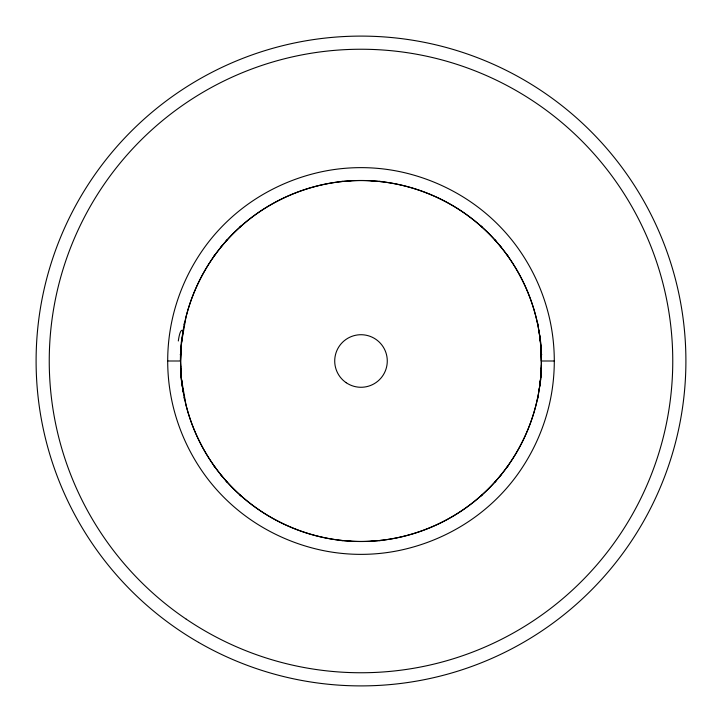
<?xml version="1.0" encoding="UTF-8"?>
<svg xmlns="http://www.w3.org/2000/svg" width="722" height="722" viewBox="0 0 722 722"><rect width="100%" height="100%" fill="white"/><g stroke="black" fill="none" stroke-linecap="round" stroke-linejoin="round"><path stroke-width="1.08" d="M540.408 341.623L541.428 364.186M180.554 363.13L181.087 346.993L183.126 330.595M541.428 364.087L541.365 366.65M167.703 361C167.675 345.188 169.67 329.403 173.497 314.07A196.853 196.853 0 0 1 200.283 253.575C215.986 229.822 237.168 209.813 261.635 195.274A198.785 198.785 0 0 1 314.106 173.533C344.728 165.672 377.272 165.672 407.894 173.524A198.785 198.785 0 0 1 460.365 195.283C484.841 209.804 506.005 229.831 521.717 253.566A196.853 196.853 0 0 1 548.494 314.07C556.229 344.719 556.22 377.272 548.503 407.93A196.853 196.853 0 0 1 521.717 468.425C506.014 492.178 484.832 512.187 460.365 526.726A198.785 198.785 0 0 1 407.894 548.467C377.272 556.328 344.728 556.328 314.106 548.476A198.785 198.785 0 0 1 261.635 526.717C237.159 512.196 215.995 492.169 200.283 468.434A196.853 196.853 0 0 1 173.506 407.93C169.67 392.597 167.685 376.812 167.703 361L180.545 361L181.375 378.671L185.96 404.816A183.767 183.767 0 0 0 210.968 461.295C225.625 483.46 245.39 502.142 268.232 515.716A185.572 185.572 0 0 0 317.22 536.013C345.811 543.35 376.189 543.35 404.78 536.013A185.572 185.572 0 0 0 453.768 515.707C476.61 502.151 496.366 483.451 511.041 461.295A183.767 183.767 0 0 0 536.04 404.816C543.26 376.198 543.251 345.802 536.04 317.184A183.767 183.767 0 0 0 511.032 260.705C496.375 238.54 476.61 219.858 453.768 206.284A185.572 185.572 0 0 0 404.78 185.987C376.189 178.65 345.811 178.65 317.22 185.987A185.572 185.572 0 0 0 268.232 206.293C245.39 219.849 225.634 238.549 210.959 260.705A183.767 183.767 0 0 0 185.96 317.184L181.375 343.329L180.545 361M541.383 365.928L541.401 365.314M541.184 370.864L541.365 366.541M541.329 367.751L541.347 367.146M541.31 368.202L541.274 368.969M541.121 371.983L541.193 370.729M541.157 371.307L541.04 373.283M541.094 372.453L540.995 373.843M540.977 374.131L540.516 379.357M540.958 374.393L540.823 376.027M540.76 376.821L540.661 377.859M540.588 378.617L540.291 381.496M540.39 380.566L540.444 380.088M540.318 381.243L540.182 382.38M540.209 382.137L540.083 383.238M540.002 383.833L539.921 384.456M539.948 384.23L539.866 384.853M539.848 385.016L539.722 385.963M539.794 385.386L539.668 386.315M539.46 387.723L539.388 388.219M539.379 388.301L539.307 388.77M539.253 389.086L539.108 390.006M183.198 330.198L183.045 331.055M541.455 361L554.297 361M183.226 391.983L183.153 391.541M183.217 391.956L183.099 391.234M538.802 330.162L538.91 330.838M538.955 331.055L539.65 335.559M183.135 391.432L182.982 390.557M182.955 390.376L182.747 389.086M182.738 389.032L182.612 388.219M182.621 388.301L182.522 387.633M539.424 333.988L539.569 335.008M182.44 387.109L182.305 386.117M539.65 335.559L539.731 336.136M182.332 386.315L182.179 385.232M539.722 336.073L540.074 338.69M539.803 336.623L540.489 342.408M182.206 385.386L181.971 383.653M181.998 383.833L181.736 381.694M181.818 382.38L181.637 380.783M540.182 339.656L540.345 341.001M181.709 381.496L181.484 379.357M181.61 380.566L181.339 377.859M181.457 379.113L181.041 374.393M540.57 343.14L541.184 351.181M181.312 377.597L181.177 376.027M181.15 375.756L180.942 373.012M181.005 373.843L180.87 371.875M180.726 368.951L180.879 371.983M180.816 370.864L180.78 370.115M180.762 369.727L180.572 364.087M541.238 352.183L541.319 354.123A6.426 1.426 -2.2 0 0 541.789 354.628M180.635 366.65L180.617 365.946M180.554 362.859L180.572 364.186M540.706 379.24A180.635 180.635 0 0 1 540.48 381.378M537.944 397.29A180.635 180.635 0 0 1 537.502 399.392M508.135 465.78A180.635 180.635 0 0 1 506.88 467.522M500.969 475.175A180.635 180.635 0 0 1 499.606 476.836M496.095 480.906A180.635 180.635 0 0 1 494.66 482.504M482.504 494.66A180.635 180.635 0 0 1 480.906 496.095M381.378 540.48A180.635 180.635 0 0 1 379.24 540.706M372.814 541.247A180.635 180.635 0 0 1 370.666 541.374M351.334 541.374A180.635 180.635 0 0 1 349.186 541.247M342.76 540.706A180.635 180.635 0 0 1 340.622 540.48M241.094 496.095A180.635 180.635 0 0 1 239.496 494.66M227.34 482.504A180.635 180.635 0 0 1 225.905 480.906M222.394 476.836A180.635 180.635 0 0 1 221.031 475.175M215.12 467.522A180.635 180.635 0 0 1 213.865 465.78M184.498 399.392A180.635 180.635 0 0 1 184.056 397.29M181.52 381.378A180.635 180.635 0 0 1 181.294 379.24M181.294 342.76A180.635 180.635 0 0 1 181.52 340.622M184.056 324.71A180.635 180.635 0 0 1 184.498 322.608M213.865 256.22A180.635 180.635 0 0 1 215.12 254.478M221.031 246.825A180.635 180.635 0 0 1 222.394 245.164M225.905 241.094A180.635 180.635 0 0 1 227.34 239.496M239.496 227.34A180.635 180.635 0 0 1 241.094 225.905M340.622 181.52A180.635 180.635 0 0 1 342.76 181.294M349.186 180.753A180.635 180.635 0 0 1 351.334 180.626M370.666 180.626A180.635 180.635 0 0 1 372.814 180.753M379.24 181.294A180.635 180.635 0 0 1 381.378 181.52M480.906 225.905A180.635 180.635 0 0 1 482.504 227.34M494.66 239.496A180.635 180.635 0 0 1 496.095 241.094M499.606 245.164A180.635 180.635 0 0 1 500.969 246.825M506.88 254.478A180.635 180.635 0 0 1 508.135 256.22M537.502 322.608A180.635 180.635 0 0 1 537.944 324.71M540.48 340.622A180.635 180.635 0 0 1 540.706 342.76M178.316 340.992A31.425 4.964 90 0 1 182.982 330.893M180.68 354.123A6.426 1.426 2.2 0 1 180.211 354.628M180.401 361A29.602 4.892 90 0 1 180.536 353.915M541.184 354.331A29.602 4.594 89.9 0 1 541.31 361M198.55 642.372A324.9 324.9 0 0 0 685.9 361A324.9 324.9 0 0 0 198.55 79.628A324.9 324.9 0 0 0 198.55 642.372M257.095 508.541A180.455 180.455 0 0 0 540.724 377.218A180.455 180.455 0 0 0 285.181 197.25A180.455 180.455 0 0 0 257.095 508.541M186.258 619.178A311.76 311.76 0 0 0 671.965 383.238A311.76 311.76 0 0 0 224.777 80.575A311.76 311.76 0 0 0 186.258 619.178M346.235 382.741A26.281 26.281 0 0 0 387.209 362.922A26.281 26.281 0 0 0 349.556 337.336A26.281 26.281 0 0 0 346.235 382.741"/></g></svg>
